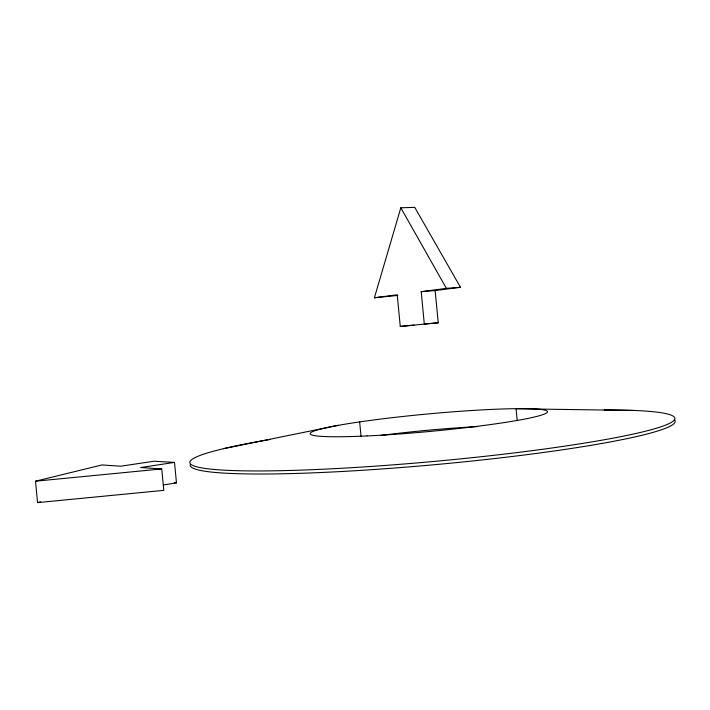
<?xml version="1.0" encoding="UTF-8"?>
<svg xmlns="http://www.w3.org/2000/svg" width="710" height="710" viewBox="0 0 710 710"><rect width="100%" height="100%" fill="white"/><g stroke="black" fill="none" stroke-linecap="round" stroke-linejoin="round"><path stroke-width="1.06" d="M397.875 295.413L374.392 297.765L400.822 207.79L414.746 207.373L460.471 287.284L435.123 290.576L421.19 291.659L424.314 324.097L438.23 322.766L435.123 290.576M163.38 484.974L176.47 482.853L174.5 462.396L153.981 461.234L120.744 466.204L101.938 464.952L35.5 481.194L37.559 502.627L40.763 501.757M223.543 448.684L338.368 425.308M174.5 462.396L140.651 467.535L161.747 468.937L163.797 490.353L37.559 502.627M374.392 297.765L397.227 294.783L400.271 326.44L414.036 325.127M421.19 291.659L446.377 288.366L460.471 287.284M400.271 326.44L438.23 322.766M35.5 481.194L161.747 468.937M635.272 410.486L516.063 408.747L517.164 420.231M174.305 482.667L176.47 482.853M400.822 207.79L446.377 288.366M359.65 421.9L361.017 436.073M380.604 435.496A119.156 10.402 -5.2 0 1 477.484 426.595M674.5 419.761A243.494 21.531 -5.2 0 1 437.395 464.438A243.494 21.531 -5.2 0 1 190.298 464.491M604.272 409.972A243.486 21.025 -5.2 0 1 600.527 440.413A243.486 21.025 -5.2 0 1 254.881 470.952A243.486 21.025 -5.2 0 1 270.155 439.49M367.105 435.94A119.147 8.795 -5.3 0 0 547.428 412.066A119.147 8.795 -5.3 0 0 371.889 420.205A119.147 8.795 -5.3 0 0 367.105 435.94"/></g></svg>
